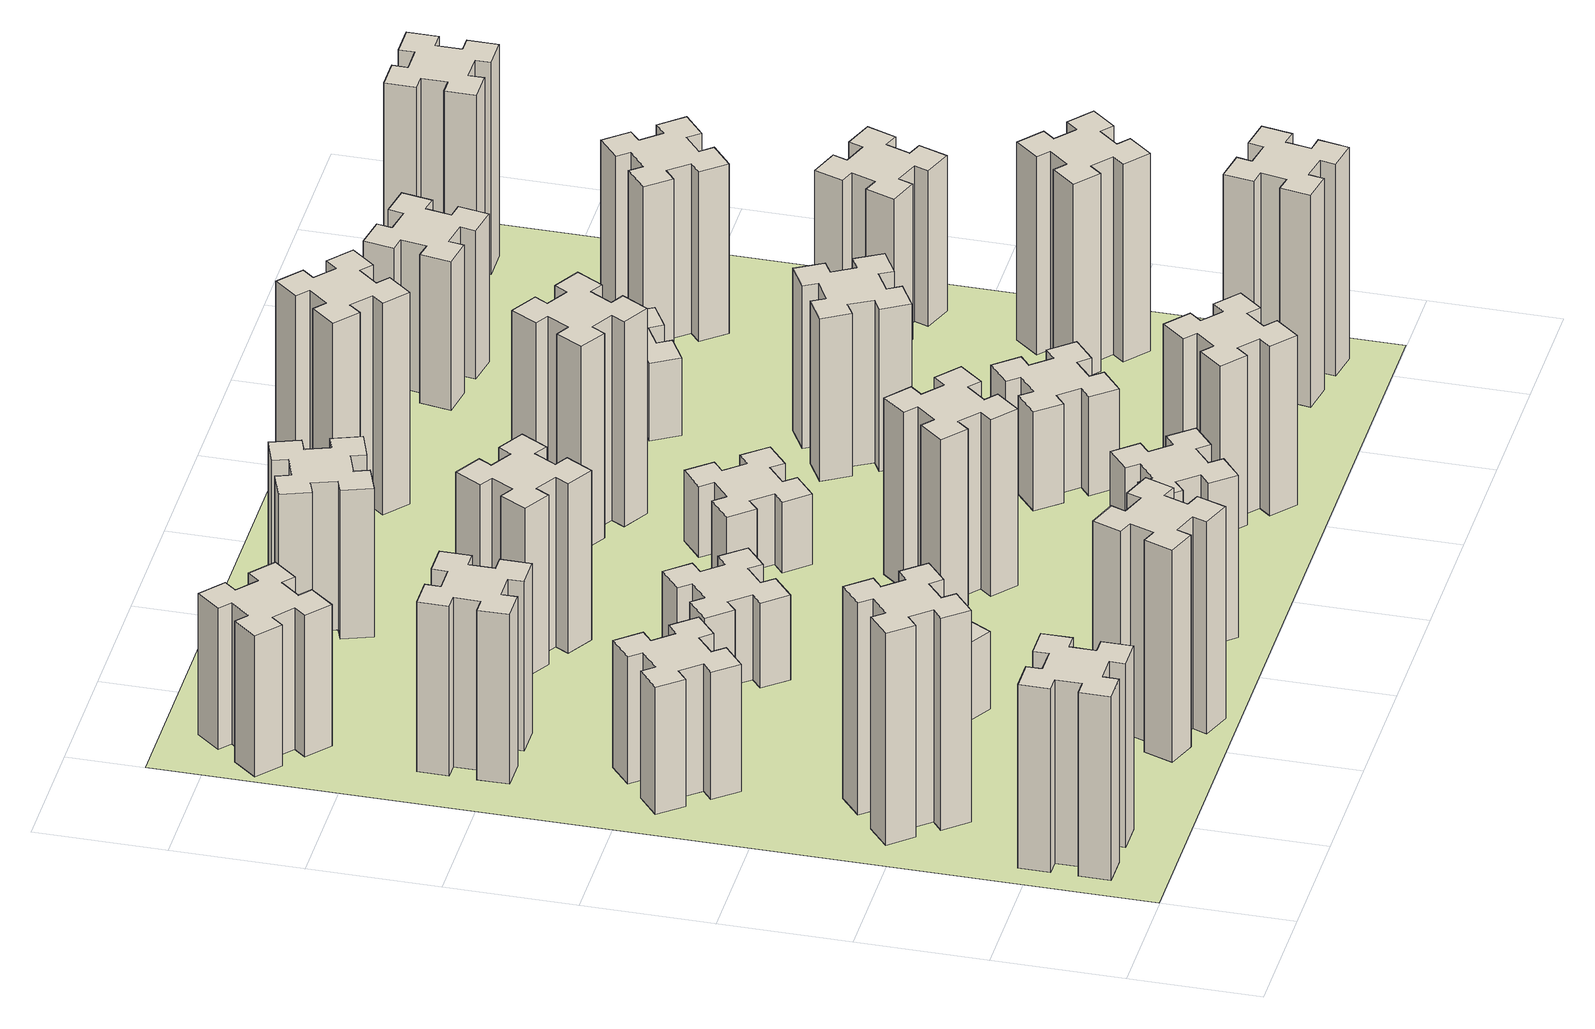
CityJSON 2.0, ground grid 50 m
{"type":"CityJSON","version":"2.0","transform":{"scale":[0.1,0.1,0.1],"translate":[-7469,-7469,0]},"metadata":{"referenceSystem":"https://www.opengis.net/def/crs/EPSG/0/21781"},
"CityObjects":{
"building1":{"type":"Building","attributes":{"class":"1000","function":"1000","usage":"1000","yearOfConstruction":2016,"roofType":"1000","measuredHeight":78,"storeysAboveGround":30,"storeysBelowGround":0},"geometry":[{"type":"Solid","lod":"1","boundaries":[[[[0,1,2,3,4,5,6,7,8,9,10,11,12,13,14,15,16,17,18,19]],[[17,16,20,21]],[[16,15,22,20]],[[15,14,23,22]],[[14,13,24,23]],[[13,12,25,24]],[[12,11,26,25]],[[11,10,27,26]],[[10,9,28,27]],[[9,8,29,28]],[[8,7,30,29]],[[7,6,31,30]],[[6,5,32,31]],[[5,4,33,32]],[[4,3,34,33]],[[3,2,35,34]],[[2,1,36,35]],[[1,0,37,36]],[[0,19,38,37]],[[19,18,39,38]],[[18,17,21,39]],[[24,25,26,27,28,29,30,31,32,33,34,35,36,37,38,39,21,20,22,23]]]]}]},
"building2":{"type":"Building","attributes":{"class":"1000","function":"1000","usage":"1000","yearOfConstruction":2016,"roofType":"1000","measuredHeight":90,"storeysAboveGround":30,"storeysBelowGround":0},"geometry":[{"type":"Solid","lod":"1","boundaries":[[[[40,41,42,43,44,45,46,47,48,49,50,51,52,53,54,55,56,57,58,59]],[[57,56,60,61]],[[56,55,62,60]],[[55,54,63,62]],[[54,53,64,63]],[[53,52,65,64]],[[52,51,66,65]],[[51,50,67,66]],[[50,49,68,67]],[[49,48,69,68]],[[48,47,70,69]],[[47,46,71,70]],[[46,45,72,71]],[[45,44,73,72]],[[44,43,74,73]],[[43,42,75,74]],[[42,41,76,75]],[[41,40,77,76]],[[40,59,78,77]],[[59,58,79,78]],[[58,57,61,79]],[[64,65,66,67,68,69,70,71,72,73,74,75,76,77,78,79,61,60,62,63]]]]}]},
"building3":{"type":"Building","attributes":{"class":"1000","function":"1000","usage":"1000","yearOfConstruction":2016,"roofType":"1000","measuredHeight":54,"storeysAboveGround":30,"storeysBelowGround":0},"geometry":[{"type":"Solid","lod":"1","boundaries":[[[[80,81,82,83,84,85,86,87,88,89,90,91,92,93,94,95,96,97,98,99]],[[97,96,100,101]],[[96,95,102,100]],[[95,94,103,102]],[[94,93,104,103]],[[93,92,105,104]],[[92,91,106,105]],[[91,90,107,106]],[[90,89,108,107]],[[89,88,109,108]],[[88,87,110,109]],[[87,86,111,110]],[[86,85,112,111]],[[85,84,113,112]],[[84,83,114,113]],[[83,82,115,114]],[[82,81,116,115]],[[81,80,117,116]],[[80,99,118,117]],[[99,98,119,118]],[[98,97,101,119]],[[104,105,106,107,108,109,110,111,112,113,114,115,116,117,118,119,101,100,102,103]]]]}]},
"building4":{"type":"Building","attributes":{"class":"1000","function":"1000","usage":"1000","yearOfConstruction":2016,"roofType":"1000","measuredHeight":72,"storeysAboveGround":30,"storeysBelowGround":0},"geometry":[{"type":"Solid","lod":"1","boundaries":[[[[120,121,122,123,124,125,126,127,128,129,130,131,132,133,134,135,136,137,138,139]],[[137,136,140,141]],[[136,135,142,140]],[[135,134,143,142]],[[134,133,144,143]],[[133,132,145,144]],[[132,131,146,145]],[[131,130,147,146]],[[130,129,148,147]],[[129,128,149,148]],[[128,127,150,149]],[[127,126,151,150]],[[126,125,152,151]],[[125,124,153,152]],[[124,123,154,153]],[[123,122,155,154]],[[122,121,156,155]],[[121,120,157,156]],[[120,139,158,157]],[[139,138,159,158]],[[138,137,141,159]],[[144,145,146,147,148,149,150,151,152,153,154,155,156,157,158,159,141,140,142,143]]]]}]},
"building5":{"type":"Building","attributes":{"class":"1000","function":"1000","usage":"1000","yearOfConstruction":2016,"roofType":"1000","measuredHeight":90,"storeysAboveGround":30,"storeysBelowGround":0},"geometry":[{"type":"Solid","lod":"1","boundaries":[[[[160,161,162,163,164,165,166,167,168,169,170,171,172,173,174,175,176,177,178,179]],[[177,176,180,181]],[[176,175,182,180]],[[175,174,183,182]],[[174,173,184,183]],[[173,172,185,184]],[[172,171,186,185]],[[171,170,187,186]],[[170,169,188,187]],[[169,168,189,188]],[[168,167,190,189]],[[167,166,191,190]],[[166,165,192,191]],[[165,164,193,192]],[[164,163,194,193]],[[163,162,195,194]],[[162,161,196,195]],[[161,160,197,196]],[[160,179,198,197]],[[179,178,199,198]],[[178,177,181,199]],[[184,185,186,187,188,189,190,191,192,193,194,195,196,197,198,199,181,180,182,183]]]]}]},
"building6":{"type":"Building","attributes":{"class":"1000","function":"1000","usage":"1000","yearOfConstruction":2016,"roofType":"1000","measuredHeight":60,"storeysAboveGround":30,"storeysBelowGround":0},"geometry":[{"type":"Solid","lod":"1","boundaries":[[[[200,201,202,203,204,205,206,207,208,209,210,211,212,213,214,215,216,217,218,219]],[[217,216,220,221]],[[216,215,222,220]],[[215,214,223,222]],[[214,213,224,223]],[[213,212,225,224]],[[212,211,226,225]],[[211,210,227,226]],[[210,209,228,227]],[[209,208,229,228]],[[208,207,230,229]],[[207,206,231,230]],[[206,205,232,231]],[[205,204,233,232]],[[204,203,234,233]],[[203,202,235,234]],[[202,201,236,235]],[[201,200,237,236]],[[200,219,238,237]],[[219,218,239,238]],[[218,217,221,239]],[[224,225,226,227,228,229,230,231,232,233,234,235,236,237,238,239,221,220,222,223]]]]}]},
"building7":{"type":"Building","attributes":{"class":"1000","function":"1000","usage":"1000","yearOfConstruction":2016,"roofType":"1000","measuredHeight":33,"storeysAboveGround":30,"storeysBelowGround":0},"geometry":[{"type":"Solid","lod":"1","boundaries":[[[[240,241,242,243,244,245,246,247,248,249,250,251,252,253,254,255,256,257,258,259]],[[257,256,260,261]],[[256,255,262,260]],[[255,254,263,262]],[[254,253,264,263]],[[253,252,265,264]],[[252,251,266,265]],[[251,250,267,266]],[[250,249,268,267]],[[249,248,269,268]],[[248,247,270,269]],[[247,246,271,270]],[[246,245,272,271]],[[245,244,273,272]],[[244,243,274,273]],[[243,242,275,274]],[[242,241,276,275]],[[241,240,277,276]],[[240,259,278,277]],[[259,258,279,278]],[[258,257,261,279]],[[264,265,266,267,268,269,270,271,272,273,274,275,276,277,278,279,261,260,262,263]]]]}]},
"building8":{"type":"Building","attributes":{"class":"1000","function":"1000","usage":"1000","yearOfConstruction":2016,"roofType":"1000","measuredHeight":36,"storeysAboveGround":30,"storeysBelowGround":0},"geometry":[{"type":"Solid","lod":"1","boundaries":[[[[280,281,282,283,284,285,286,287,288,289,290,291,292,293,294,295,296,297,298,299]],[[297,296,300,301]],[[296,295,302,300]],[[295,294,303,302]],[[294,293,304,303]],[[293,292,305,304]],[[292,291,306,305]],[[291,290,307,306]],[[290,289,308,307]],[[289,288,309,308]],[[288,287,310,309]],[[287,286,311,310]],[[286,285,312,311]],[[285,284,313,312]],[[284,283,314,313]],[[283,282,315,314]],[[282,281,316,315]],[[281,280,317,316]],[[280,299,318,317]],[[299,298,319,318]],[[298,297,301,319]],[[304,305,306,307,308,309,310,311,312,313,314,315,316,317,318,319,301,300,302,303]]]]}]},
"building9":{"type":"Building","attributes":{"class":"1000","function":"1000","usage":"1000","yearOfConstruction":2016,"roofType":"1000","measuredHeight":69,"storeysAboveGround":30,"storeysBelowGround":0},"geometry":[{"type":"Solid","lod":"1","boundaries":[[[[320,321,322,323,324,325,326,327,328,329,330,331,332,333,334,335,336,337,338,339]],[[337,336,340,341]],[[336,335,342,340]],[[335,334,343,342]],[[334,333,344,343]],[[333,332,345,344]],[[332,331,346,345]],[[331,330,347,346]],[[330,329,348,347]],[[329,328,349,348]],[[328,327,350,349]],[[327,326,351,350]],[[326,325,352,351]],[[325,324,353,352]],[[324,323,354,353]],[[323,322,355,354]],[[322,321,356,355]],[[321,320,357,356]],[[320,339,358,357]],[[339,338,359,358]],[[338,337,341,359]],[[344,345,346,347,348,349,350,351,352,353,354,355,356,357,358,359,341,340,342,343]]]]}]},
"building10":{"type":"Building","attributes":{"class":"1000","function":"1000","usage":"1000","yearOfConstruction":2016,"roofType":"1000","measuredHeight":72,"storeysAboveGround":30,"storeysBelowGround":0},"geometry":[{"type":"Solid","lod":"1","boundaries":[[[[360,361,362,363,364,365,366,367,368,369,370,371,372,373,374,375,376,377,378,379]],[[377,376,380,381]],[[376,375,382,380]],[[375,374,383,382]],[[374,373,384,383]],[[373,372,385,384]],[[372,371,386,385]],[[371,370,387,386]],[[370,369,388,387]],[[369,368,389,388]],[[368,367,390,389]],[[367,366,391,390]],[[366,365,392,391]],[[365,364,393,392]],[[364,363,394,393]],[[363,362,395,394]],[[362,361,396,395]],[[361,360,397,396]],[[360,379,398,397]],[[379,378,399,398]],[[378,377,381,399]],[[384,385,386,387,388,389,390,391,392,393,394,395,396,397,398,399,381,380,382,383]]]]}]},
"building11":{"type":"Building","attributes":{"class":"1000","function":"1000","usage":"1000","yearOfConstruction":2016,"roofType":"1000","measuredHeight":63,"storeysAboveGround":30,"storeysBelowGround":0},"geometry":[{"type":"Solid","lod":"1","boundaries":[[[[400,401,402,403,404,405,406,407,408,409,410,411,412,413,414,415,416,417,418,419]],[[417,416,420,421]],[[416,415,422,420]],[[415,414,423,422]],[[414,413,424,423]],[[413,412,425,424]],[[412,411,426,425]],[[411,410,427,426]],[[410,409,428,427]],[[409,408,429,428]],[[408,407,430,429]],[[407,406,431,430]],[[406,405,432,431]],[[405,404,433,432]],[[404,403,434,433]],[[403,402,435,434]],[[402,401,436,435]],[[401,400,437,436]],[[400,419,438,437]],[[419,418,439,438]],[[418,417,421,439]],[[424,425,426,427,428,429,430,431,432,433,434,435,436,437,438,439,421,420,422,423]]]]}]},
"building12":{"type":"Building","attributes":{"class":"1000","function":"1000","usage":"1000","yearOfConstruction":2016,"roofType":"1000","measuredHeight":75,"storeysAboveGround":30,"storeysBelowGround":0},"geometry":[{"type":"Solid","lod":"1","boundaries":[[[[440,441,442,443,444,445,446,447,448,449,450,451,452,453,454,455,456,457,458,459]],[[457,456,460,461]],[[456,455,462,460]],[[455,454,463,462]],[[454,453,464,463]],[[453,452,465,464]],[[452,451,466,465]],[[451,450,467,466]],[[450,449,468,467]],[[449,448,469,468]],[[448,447,470,469]],[[447,446,471,470]],[[446,445,472,471]],[[445,444,473,472]],[[444,443,474,473]],[[443,442,475,474]],[[442,441,476,475]],[[441,440,477,476]],[[440,459,478,477]],[[459,458,479,478]],[[458,457,461,479]],[[464,465,466,467,468,469,470,471,472,473,474,475,476,477,478,479,461,460,462,463]]]]}]},
"building13":{"type":"Building","attributes":{"class":"1000","function":"1000","usage":"1000","yearOfConstruction":2016,"roofType":"1000","measuredHeight":30,"storeysAboveGround":30,"storeysBelowGround":0},"geometry":[{"type":"Solid","lod":"1","boundaries":[[[[480,481,482,483,484,485,486,487,488,489,490,491,492,493,494,495,496,497,498,499]],[[497,496,500,501]],[[496,495,502,500]],[[495,494,503,502]],[[494,493,504,503]],[[493,492,505,504]],[[492,491,506,505]],[[491,490,507,506]],[[490,489,508,507]],[[489,488,509,508]],[[488,487,510,509]],[[487,486,511,510]],[[486,485,512,511]],[[485,484,513,512]],[[484,483,514,513]],[[483,482,515,514]],[[482,481,516,515]],[[481,480,517,516]],[[480,499,518,517]],[[499,498,519,518]],[[498,497,501,519]],[[504,505,506,507,508,509,510,511,512,513,514,515,516,517,518,519,501,500,502,503]]]]}]},
"building14":{"type":"Building","attributes":{"class":"1000","function":"1000","usage":"1000","yearOfConstruction":2016,"roofType":"1000","measuredHeight":72,"storeysAboveGround":30,"storeysBelowGround":0},"geometry":[{"type":"Solid","lod":"1","boundaries":[[[[520,521,522,523,524,525,526,527,528,529,530,531,532,533,534,535,536,537,538,539]],[[537,536,540,541]],[[536,535,542,540]],[[535,534,543,542]],[[534,533,544,543]],[[533,532,545,544]],[[532,531,546,545]],[[531,530,547,546]],[[530,529,548,547]],[[529,528,549,548]],[[528,527,550,549]],[[527,526,551,550]],[[526,525,552,551]],[[525,524,553,552]],[[524,523,554,553]],[[523,522,555,554]],[[522,521,556,555]],[[521,520,557,556]],[[520,539,558,557]],[[539,538,559,558]],[[538,537,541,559]],[[544,545,546,547,548,549,550,551,552,553,554,555,556,557,558,559,541,540,542,543]]]]}]},
"building15":{"type":"Building","attributes":{"class":"1000","function":"1000","usage":"1000","yearOfConstruction":2016,"roofType":"1000","measuredHeight":87,"storeysAboveGround":30,"storeysBelowGround":0},"geometry":[{"type":"Solid","lod":"1","boundaries":[[[[560,561,562,563,564,565,566,567,568,569,570,571,572,573,574,575,576,577,578,579]],[[577,576,580,581]],[[576,575,582,580]],[[575,574,583,582]],[[574,573,584,583]],[[573,572,585,584]],[[572,571,586,585]],[[571,570,587,586]],[[570,569,588,587]],[[569,568,589,588]],[[568,567,590,589]],[[567,566,591,590]],[[566,565,592,591]],[[565,564,593,592]],[[564,563,594,593]],[[563,562,595,594]],[[562,561,596,595]],[[561,560,597,596]],[[560,579,598,597]],[[579,578,599,598]],[[578,577,581,599]],[[584,585,586,587,588,589,590,591,592,593,594,595,596,597,598,599,581,580,582,583]]]]}]},
"building16":{"type":"Building","attributes":{"class":"1000","function":"1000","usage":"1000","yearOfConstruction":2016,"roofType":"1000","measuredHeight":90,"storeysAboveGround":30,"storeysBelowGround":0},"geometry":[{"type":"Solid","lod":"1","boundaries":[[[[600,601,602,603,604,605,606,607,608,609,610,611,612,613,614,615,616,617,618,619]],[[617,616,620,621]],[[616,615,622,620]],[[615,614,623,622]],[[614,613,624,623]],[[613,612,625,624]],[[612,611,626,625]],[[611,610,627,626]],[[610,609,628,627]],[[609,608,629,628]],[[608,607,630,629]],[[607,606,631,630]],[[606,605,632,631]],[[605,604,633,632]],[[604,603,634,633]],[[603,602,635,634]],[[602,601,636,635]],[[601,600,637,636]],[[600,619,638,637]],[[619,618,639,638]],[[618,617,621,639]],[[624,625,626,627,628,629,630,631,632,633,634,635,636,637,638,639,621,620,622,623]]]]}]},
"building17":{"type":"Building","attributes":{"class":"1000","function":"1000","usage":"1000","yearOfConstruction":2016,"roofType":"1000","measuredHeight":42,"storeysAboveGround":30,"storeysBelowGround":0},"geometry":[{"type":"Solid","lod":"1","boundaries":[[[[640,641,642,643,644,645,646,647,648,649,650,651,652,653,654,655,656,657,658,659]],[[657,656,660,661]],[[656,655,662,660]],[[655,654,663,662]],[[654,653,664,663]],[[653,652,665,664]],[[652,651,666,665]],[[651,650,667,666]],[[650,649,668,667]],[[649,648,669,668]],[[648,647,670,669]],[[647,646,671,670]],[[646,645,672,671]],[[645,644,673,672]],[[644,643,674,673]],[[643,642,675,674]],[[642,641,676,675]],[[641,640,677,676]],[[640,659,678,677]],[[659,658,679,678]],[[658,657,661,679]],[[664,665,666,667,668,669,670,671,672,673,674,675,676,677,678,679,661,660,662,663]]]]}]},
"building18":{"type":"Building","attributes":{"class":"1000","function":"1000","usage":"1000","yearOfConstruction":2016,"roofType":"1000","measuredHeight":69,"storeysAboveGround":30,"storeysBelowGround":0},"geometry":[{"type":"Solid","lod":"1","boundaries":[[[[680,681,682,683,684,685,686,687,688,689,690,691,692,693,694,695,696,697,698,699]],[[697,696,700,701]],[[696,695,702,700]],[[695,694,703,702]],[[694,693,704,703]],[[693,692,705,704]],[[692,691,706,705]],[[691,690,707,706]],[[690,689,708,707]],[[689,688,709,708]],[[688,687,710,709]],[[687,686,711,710]],[[686,685,712,711]],[[685,684,713,712]],[[684,683,714,713]],[[683,682,715,714]],[[682,681,716,715]],[[681,680,717,716]],[[680,699,718,717]],[[699,698,719,718]],[[698,697,701,719]],[[704,705,706,707,708,709,710,711,712,713,714,715,716,717,718,719,701,700,702,703]]]]}]},
"building19":{"type":"Building","attributes":{"class":"1000","function":"1000","usage":"1000","yearOfConstruction":2016,"roofType":"1000","measuredHeight":33,"storeysAboveGround":30,"storeysBelowGround":0},"geometry":[{"type":"Solid","lod":"1","boundaries":[[[[720,721,722,723,724,725,726,727,728,729,730,731,732,733,734,735,736,737,738,739]],[[737,736,740,741]],[[736,735,742,740]],[[735,734,743,742]],[[734,733,744,743]],[[733,732,745,744]],[[732,731,746,745]],[[731,730,747,746]],[[730,729,748,747]],[[729,728,749,748]],[[728,727,750,749]],[[727,726,751,750]],[[726,725,752,751]],[[725,724,753,752]],[[724,723,754,753]],[[723,722,755,754]],[[722,721,756,755]],[[721,720,757,756]],[[720,739,758,757]],[[739,738,759,758]],[[738,737,741,759]],[[744,745,746,747,748,749,750,751,752,753,754,755,756,757,758,759,741,740,742,743]]]]}]},
"building20":{"type":"Building","attributes":{"class":"1000","function":"1000","usage":"1000","yearOfConstruction":2016,"roofType":"1000","measuredHeight":90,"storeysAboveGround":30,"storeysBelowGround":0},"geometry":[{"type":"Solid","lod":"1","boundaries":[[[[760,761,762,763,764,765,766,767,768,769,770,771,772,773,774,775,776,777,778,779]],[[777,776,780,781]],[[776,775,782,780]],[[775,774,783,782]],[[774,773,784,783]],[[773,772,785,784]],[[772,771,786,785]],[[771,770,787,786]],[[770,769,788,787]],[[769,768,789,788]],[[768,767,790,789]],[[767,766,791,790]],[[766,765,792,791]],[[765,764,793,792]],[[764,763,794,793]],[[763,762,795,794]],[[762,761,796,795]],[[761,760,797,796]],[[760,779,798,797]],[[779,778,799,798]],[[778,777,781,799]],[[784,785,786,787,788,789,790,791,792,793,794,795,796,797,798,799,781,780,782,783]]]]}]},
"building21":{"type":"Building","attributes":{"class":"1000","function":"1000","usage":"1000","yearOfConstruction":2016,"roofType":"1000","measuredHeight":63,"storeysAboveGround":30,"storeysBelowGround":0},"geometry":[{"type":"Solid","lod":"1","boundaries":[[[[800,801,802,803,804,805,806,807,808,809,810,811,812,813,814,815,816,817,818,819]],[[817,816,820,821]],[[816,815,822,820]],[[815,814,823,822]],[[814,813,824,823]],[[813,812,825,824]],[[812,811,826,825]],[[811,810,827,826]],[[810,809,828,827]],[[809,808,829,828]],[[808,807,830,829]],[[807,806,831,830]],[[806,805,832,831]],[[805,804,833,832]],[[804,803,834,833]],[[803,802,835,834]],[[802,801,836,835]],[[801,800,837,836]],[[800,819,838,837]],[[819,818,839,838]],[[818,817,821,839]],[[824,825,826,827,828,829,830,831,832,833,834,835,836,837,838,839,821,820,822,823]]]]}]},
"building22":{"type":"Building","attributes":{"class":"1000","function":"1000","usage":"1000","yearOfConstruction":2016,"roofType":"1000","measuredHeight":84,"storeysAboveGround":30,"storeysBelowGround":0},"geometry":[{"type":"Solid","lod":"1","boundaries":[[[[840,841,842,843,844,845,846,847,848,849,850,851,852,853,854,855,856,857,858,859]],[[857,856,860,861]],[[856,855,862,860]],[[855,854,863,862]],[[854,853,864,863]],[[853,852,865,864]],[[852,851,866,865]],[[851,850,867,866]],[[850,849,868,867]],[[849,848,869,868]],[[848,847,870,869]],[[847,846,871,870]],[[846,845,872,871]],[[845,844,873,872]],[[844,843,874,873]],[[843,842,875,874]],[[842,841,876,875]],[[841,840,877,876]],[[840,859,878,877]],[[859,858,879,878]],[[858,857,861,879]],[[864,865,866,867,868,869,870,871,872,873,874,875,876,877,878,879,861,860,862,863]]]]}]},
"building23":{"type":"Building","attributes":{"class":"1000","function":"1000","usage":"1000","yearOfConstruction":2016,"roofType":"1000","measuredHeight":66,"storeysAboveGround":30,"storeysBelowGround":0},"geometry":[{"type":"Solid","lod":"1","boundaries":[[[[880,881,882,883,884,885,886,887,888,889,890,891,892,893,894,895,896,897,898,899]],[[897,896,900,901]],[[896,895,902,900]],[[895,894,903,902]],[[894,893,904,903]],[[893,892,905,904]],[[892,891,906,905]],[[891,890,907,906]],[[890,889,908,907]],[[889,888,909,908]],[[888,887,910,909]],[[887,886,911,910]],[[886,885,912,911]],[[885,884,913,912]],[[884,883,914,913]],[[883,882,915,914]],[[882,881,916,915]],[[881,880,917,916]],[[880,899,918,917]],[[899,898,919,918]],[[898,897,901,919]],[[904,905,906,907,908,909,910,911,912,913,914,915,916,917,918,919,901,900,902,903]]]]}]},
"building24":{"type":"Building","attributes":{"class":"1000","function":"1000","usage":"1000","yearOfConstruction":2016,"roofType":"1000","measuredHeight":72,"storeysAboveGround":30,"storeysBelowGround":0},"geometry":[{"type":"Solid","lod":"1","boundaries":[[[[920,921,922,923,924,925,926,927,928,929,930,931,932,933,934,935,936,937,938,939]],[[937,936,940,941]],[[936,935,942,940]],[[935,934,943,942]],[[934,933,944,943]],[[933,932,945,944]],[[932,931,946,945]],[[931,930,947,946]],[[930,929,948,947]],[[929,928,949,948]],[[928,927,950,949]],[[927,926,951,950]],[[926,925,952,951]],[[925,924,953,952]],[[924,923,954,953]],[[923,922,955,954]],[[922,921,956,955]],[[921,920,957,956]],[[920,939,958,957]],[[939,938,959,958]],[[938,937,941,959]],[[944,945,946,947,948,949,950,951,952,953,954,955,956,957,958,959,941,940,942,943]]]]}]},
"building25":{"type":"Building","attributes":{"class":"1000","function":"1000","usage":"1000","yearOfConstruction":2016,"roofType":"1000","measuredHeight":90,"storeysAboveGround":30,"storeysBelowGround":0},"geometry":[{"type":"Solid","lod":"1","boundaries":[[[[960,961,962,963,964,965,966,967,968,969,970,971,972,973,974,975,976,977,978,979]],[[977,976,980,981]],[[976,975,982,980]],[[975,974,983,982]],[[974,973,984,983]],[[973,972,985,984]],[[972,971,986,985]],[[971,970,987,986]],[[970,969,988,987]],[[969,968,989,988]],[[968,967,990,989]],[[967,966,991,990]],[[966,965,992,991]],[[965,964,993,992]],[[964,963,994,993]],[[963,962,995,994]],[[962,961,996,995]],[[961,960,997,996]],[[960,979,998,997]],[[979,978,999,998]],[[978,977,981,999]],[[984,985,986,987,988,989,990,991,992,993,994,995,996,997,998,999,981,980,982,983]]]]}]},
"landuse1":{"type":"LandUse","attributes":{"name":"plot1","function":"1010"},"geometry":[{"type":"MultiSurface","lod":"1","boundaries":[[[1000,1001,1002,1003]]]}]}
},
"vertices":[
[165,425,0],[165,325,0],[105,325,0],[105,205,0],[225,205,0],[225,265,0],[325,265,0],[325,205,0],[445,205,0],[445,325,0],[385,325,0],[385,425,0],[445,425,0],[445,545,0],[325,545,0],[325,485,0],[225,485,0],[225,545,0],[105,545,0],[105,425,0],[225,485,780],[225,545,780],[325,485,780],[325,545,780],[445,545,780],[445,425,780],[385,425,780],[385,325,780],[445,325,780],[445,205,780],[325,205,780],[325,265,780],[225,265,780],[225,205,780],[105,205,780],[105,325,780],[165,325,780],[165,425,780],[105,425,780],[105,545,780],
[492,1048,0],[427,1124,0],[473,1163,0],[396,1255,0],[304,1178,0],[343,1132,0],[266,1067,0],[228,1113,0],[136,1036,0],[213,944,0],[259,983,0],[323,906,0],[277,868,0],[354,776,0],[446,853,0],[408,899,0],[484,963,0],[523,917,0],[615,994,0],[538,1086,0],[484,963,900],[523,917,900],[408,899,900],[446,853,900],[354,776,900],[277,868,900],[323,906,900],[259,983,900],[213,944,900],[136,1036,900],[228,1113,900],[266,1067,900],[343,1132,900],[304,1178,900],[396,1255,900],[473,1163,900],[427,1124,900],[492,1048,900],[538,1086,900],[615,994,900],
[492,1888,0],[427,1964,0],[473,2003,0],[396,2095,0],[304,2018,0],[343,1972,0],[266,1907,0],[228,1953,0],[136,1876,0],[213,1784,0],[259,1823,0],[323,1746,0],[277,1708,0],[354,1616,0],[446,1693,0],[408,1739,0],[484,1803,0],[523,1757,0],[615,1834,0],[538,1926,0],[484,1803,540],[523,1757,540],[408,1739,540],[446,1693,540],[354,1616,540],[277,1708,540],[323,1746,540],[259,1823,540],[213,1784,540],[136,1876,540],[228,1953,540],[266,1907,540],[343,1972,540],[304,2018,540],[396,2095,540],[473,2003,540],[427,1964,540],[492,1888,540],[538,1926,540],[615,1834,540],
[485,2545,0],[485,2645,0],[545,2645,0],[545,2765,0],[425,2765,0],[425,2705,0],[325,2705,0],[325,2765,0],[205,2765,0],[205,2645,0],[265,2645,0],[265,2545,0],[205,2545,0],[205,2425,0],[325,2425,0],[325,2485,0],[425,2485,0],[425,2425,0],[545,2425,0],[545,2545,0],[425,2485,720],[425,2425,720],[325,2485,720],[325,2425,720],[205,2425,720],[205,2545,720],[265,2545,720],[265,2645,720],[205,2645,720],[205,2765,720],[325,2765,720],[325,2705,720],[425,2705,720],[425,2765,720],[545,2765,720],[545,2645,720],[485,2645,720],[485,2545,720],[545,2545,720],[545,2425,720],
[1029,360,0],[995,266,0],[939,287,0],[897,174,0],[1010,133,0],[1031,189,0],[1125,155,0],[1104,99,0],[1217,57,0],[1258,170,0],[1202,191,0],[1236,285,0],[1292,264,0],[1333,377,0],[1220,418,0],[1200,362,0],[1106,396,0],[1127,452,0],[1014,493,0],[973,380,0],[1106,396,900],[1127,452,900],[1200,362,900],[1220,418,900],[1333,377,900],[1292,264,900],[1236,285,900],[1202,191,900],[1258,170,900],[1217,57,900],[1104,99,900],[1125,155,900],[1031,189,900],[1010,133,900],[897,174,900],[939,287,900],[995,266,900],[1029,360,900],[973,380,900],[1014,493,900],
[384,3387,0],[308,3452,0],[346,3498,0],[254,3575,0],[177,3483,0],[223,3444,0],[159,3368,0],[113,3406,0],[36,3314,0],[128,3237,0],[166,3283,0],[243,3219,0],[204,3173,0],[296,3096,0],[373,3188,0],[327,3226,0],[392,3303,0],[438,3264,0],[515,3356,0],[423,3433,0],[392,3303,600],[438,3264,600],[327,3226,600],[373,3188,600],[296,3096,600],[204,3173,600],[243,3219,600],[166,3283,600],[128,3237,600],[36,3314,600],[113,3406,600],[159,3368,600],[223,3444,600],[177,3483,600],[254,3575,600],[346,3498,600],[308,3452,600],[384,3387,600],[423,3433,600],[515,3356,600],
[1086,1017,0],[1136,1104,0],[1188,1074,0],[1248,1178,0],[1144,1238,0],[1114,1186,0],[1027,1236,0],[1057,1288,0],[953,1348,0],[893,1244,0],[945,1214,0],[895,1127,0],[843,1157,0],[783,1053,0],[887,993,0],[917,1045,0],[1004,995,0],[974,943,0],[1078,883,0],[1138,987,0],[1004,995,330],[974,943,330],[917,1045,330],[887,993,330],[783,1053,330],[843,1157,330],[895,1127,330],[945,1214,330],[893,1244,330],[953,1348,330],[1057,1288,330],[1027,1236,330],[1114,1186,330],[1144,1238,330],[1248,1178,330],[1188,1074,330],[1136,1104,330],[1086,1017,330],[1138,987,330],[1078,883,330],
[1083,1972,0],[1006,1907,0],[968,1953,0],[876,1876,0],[953,1784,0],[999,1823,0],[1063,1746,0],[1017,1708,0],[1094,1616,0],[1186,1693,0],[1148,1739,0],[1224,1803,0],[1263,1757,0],[1355,1834,0],[1278,1926,0],[1232,1888,0],[1167,1964,0],[1213,2003,0],[1136,2095,0],[1044,2018,0],[1167,1964,360],[1213,2003,360],[1232,1888,360],[1278,1926,360],[1355,1834,360],[1263,1757,360],[1224,1803,360],[1148,1739,360],[1186,1693,360],[1094,1616,360],[1017,1708,360],[1063,1746,360],[999,1823,360],[953,1784,360],[876,1876,360],[968,1953,360],[1006,1907,360],[1083,1972,360],[1044,2018,360],[1136,2095,360],
[1639,343,0],[1703,266,0],[1657,228,0],[1734,136,0],[1826,213,0],[1788,259,0],[1864,323,0],[1903,277,0],[1995,354,0],[1918,446,0],[1872,408,0],[1807,484,0],[1853,523,0],[1776,615,0],[1684,538,0],[1723,492,0],[1646,427,0],[1608,473,0],[1516,396,0],[1593,304,0],[1646,427,690],[1608,473,690],[1723,492,690],[1684,538,690],[1776,615,690],[1853,523,690],[1807,484,690],[1872,408,690],[1918,446,690],[1995,354,690],[1903,277,690],[1864,323,690],[1788,259,690],[1826,213,690],[1734,136,690],[1657,228,690],[1703,266,690],[1639,343,690],[1593,304,690],[1516,396,690],
[1214,2666,0],[1127,2716,0],[1157,2768,0],[1053,2828,0],[993,2724,0],[1045,2694,0],[995,2607,0],[943,2637,0],[883,2533,0],[987,2473,0],[1017,2525,0],[1104,2475,0],[1074,2423,0],[1178,2363,0],[1238,2467,0],[1186,2497,0],[1236,2584,0],[1288,2554,0],[1348,2658,0],[1244,2718,0],[1236,2584,720],[1288,2554,720],[1186,2497,720],[1238,2467,720],[1178,2363,720],[1074,2423,720],[1104,2475,720],[1017,2525,720],[987,2473,720],[883,2533,720],[943,2637,720],[995,2607,720],[1045,2694,720],[993,2724,720],[1053,2828,720],[1157,2768,720],[1127,2716,720],[1214,2666,720],[1244,2718,720],[1348,2658,720],
[1125,3456,0],[1031,3422,0],[1010,3478,0],[897,3437,0],[939,3324,0],[995,3345,0],[1029,3251,0],[973,3230,0],[1014,3117,0],[1127,3159,0],[1106,3215,0],[1200,3249,0],[1220,3193,0],[1333,3234,0],[1292,3347,0],[1236,3326,0],[1202,3420,0],[1258,3440,0],[1217,3553,0],[1104,3512,0],[1202,3420,630],[1258,3440,630],[1236,3326,630],[1292,3347,630],[1333,3234,630],[1220,3193,630],[1200,3249,630],[1106,3215,630],[1127,3159,630],[1014,3117,630],[973,3230,630],[1029,3251,630],[995,3345,630],[939,3324,630],[897,3437,630],[1010,3478,630],[1031,3422,630],[1125,3456,630],[1104,3512,630],[1217,3553,630],
[1803,1324,0],[1739,1248,0],[1693,1286,0],[1616,1194,0],[1708,1117,0],[1746,1163,0],[1823,1099,0],[1784,1053,0],[1876,976,0],[1953,1068,0],[1907,1106,0],[1972,1183,0],[2018,1144,0],[2095,1236,0],[2003,1313,0],[1964,1267,0],[1888,1332,0],[1926,1378,0],[1834,1455,0],[1757,1363,0],[1888,1332,750],[1926,1378,750],[1964,1267,750],[2003,1313,750],[2095,1236,750],[2018,1144,750],[1972,1183,750],[1907,1106,750],[1953,1068,750],[1876,976,750],[1784,1053,750],[1823,1099,750],[1746,1163,750],[1708,1117,750],[1616,1194,750],[1693,1286,750],[1739,1248,750],[1803,1324,750],[1757,1363,750],[1834,1455,750],
[1972,1988,0],[1907,2064,0],[1953,2103,0],[1876,2195,0],[1784,2118,0],[1823,2072,0],[1746,2007,0],[1708,2053,0],[1616,1976,0],[1693,1884,0],[1739,1923,0],[1803,1846,0],[1757,1808,0],[1834,1716,0],[1926,1793,0],[1888,1839,0],[1964,1903,0],[2003,1857,0],[2095,1934,0],[2018,2026,0],[1964,1903,300],[2003,1857,300],[1888,1839,300],[1926,1793,300],[1834,1716,300],[1757,1808,300],[1803,1846,300],[1739,1923,300],[1693,1884,300],[1616,1976,300],[1708,2053,300],[1746,2007,300],[1823,2072,300],[1784,2118,300],[1876,2195,300],[1953,2103,300],[1907,2064,300],[1972,1988,300],[2018,2026,300],[2095,1934,300],
[2543,484,0],[2479,408,0],[2433,446,0],[2356,354,0],[2448,277,0],[2486,323,0],[2563,259,0],[2524,213,0],[2616,136,0],[2693,228,0],[2647,266,0],[2712,343,0],[2758,304,0],[2835,396,0],[2743,473,0],[2704,427,0],[2628,492,0],[2666,538,0],[2574,615,0],[2497,523,0],[2628,492,720],[2666,538,720],[2704,427,720],[2743,473,720],[2835,396,720],[2758,304,720],[2712,343,720],[2647,266,720],[2693,228,720],[2616,136,720],[2524,213,720],[2563,259,720],[2486,323,720],[2448,277,720],[2356,354,720],[2433,446,720],[2479,408,720],[2543,484,720],[2497,523,720],[2574,615,720],
[2026,2497,0],[2076,2584,0],[2128,2554,0],[2188,2658,0],[2084,2718,0],[2054,2666,0],[1967,2716,0],[1997,2768,0],[1893,2828,0],[1833,2724,0],[1885,2694,0],[1835,2607,0],[1783,2637,0],[1723,2533,0],[1827,2473,0],[1857,2525,0],[1944,2475,0],[1914,2423,0],[2018,2363,0],[2078,2467,0],[1944,2475,870],[1914,2423,870],[1857,2525,870],[1827,2473,870],[1723,2533,870],[1783,2637,870],[1835,2607,870],[1885,2694,870],[1833,2724,870],[1893,2828,870],[1997,2768,870],[1967,2716,870],[2054,2666,870],[2084,2718,870],[2188,2658,870],[2128,2554,870],[2076,2584,870],[2026,2497,870],[2078,2467,870],[2018,2363,870],
[1746,3383,0],[1823,3319,0],[1784,3273,0],[1876,3196,0],[1953,3288,0],[1907,3326,0],[1972,3403,0],[2018,3364,0],[2095,3456,0],[2003,3533,0],[1964,3487,0],[1888,3552,0],[1926,3598,0],[1834,3675,0],[1757,3583,0],[1803,3544,0],[1739,3468,0],[1693,3506,0],[1616,3414,0],[1708,3337,0],[1739,3468,900],[1693,3506,900],[1803,3544,900],[1757,3583,900],[1834,3675,900],[1926,3598,900],[1888,3552,900],[1964,3487,900],[2003,3533,900],[2095,3456,900],[2018,3364,900],[1972,3403,900],[1907,3326,900],[1953,3288,900],[1876,3196,900],[1784,3273,900],[1823,3319,900],[1746,3383,900],[1708,3337,900],[1616,3414,900],
[2563,1132,0],[2486,1067,0],[2448,1113,0],[2356,1036,0],[2433,944,0],[2479,983,0],[2543,906,0],[2497,868,0],[2574,776,0],[2666,853,0],[2628,899,0],[2704,963,0],[2743,917,0],[2835,994,0],[2758,1086,0],[2712,1048,0],[2647,1124,0],[2693,1163,0],[2616,1255,0],[2524,1178,0],[2647,1124,420],[2693,1163,420],[2712,1048,420],[2758,1086,420],[2835,994,420],[2743,917,420],[2704,963,420],[2628,899,420],[2666,853,420],[2574,776,420],[2497,868,420],[2543,906,420],[2479,983,420],[2433,944,420],[2356,1036,420],[2448,1113,420],[2486,1067,420],[2563,1132,420],[2524,1178,420],[2616,1255,420],
[2475,1744,0],[2525,1657,0],[2473,1627,0],[2533,1523,0],[2637,1583,0],[2607,1635,0],[2694,1685,0],[2724,1633,0],[2828,1693,0],[2768,1797,0],[2716,1767,0],[2666,1854,0],[2718,1884,0],[2658,1988,0],[2554,1928,0],[2584,1876,0],[2497,1826,0],[2467,1878,0],[2363,1818,0],[2423,1714,0],[2497,1826,690],[2467,1878,690],[2584,1876,690],[2554,1928,690],[2658,1988,690],[2718,1884,690],[2666,1854,690],[2716,1767,690],[2768,1797,690],[2828,1693,690],[2724,1633,690],[2694,1685,690],[2607,1635,690],[2637,1583,690],[2533,1523,690],[2473,1627,690],[2525,1657,690],[2475,1744,690],[2423,1714,690],[2363,1818,690],
[2475,2584,0],[2525,2497,0],[2473,2467,0],[2533,2363,0],[2637,2423,0],[2607,2475,0],[2694,2525,0],[2724,2473,0],[2828,2533,0],[2768,2637,0],[2716,2607,0],[2666,2694,0],[2718,2724,0],[2658,2828,0],[2554,2768,0],[2584,2716,0],[2497,2666,0],[2467,2718,0],[2363,2658,0],[2423,2554,0],[2497,2666,330],[2467,2718,330],[2584,2716,330],[2554,2768,330],[2658,2828,330],[2718,2724,330],[2666,2694,330],[2716,2607,330],[2768,2637,330],[2828,2533,330],[2724,2473,330],[2694,2525,330],[2607,2475,330],[2637,2423,330],[2533,2363,330],[2473,2467,330],[2525,2497,330],[2475,2584,330],[2423,2554,330],[2363,2658,330],
[3504,475,0],[3405,492,0],[3416,551,0],[3297,572,0],[3277,454,0],[3336,444,0],[3318,345,0],[3259,356,0],[3238,237,0],[3357,217,0],[3367,276,0],[3465,258,0],[3455,199,0],[3573,178,0],[3594,297,0],[3535,307,0],[3552,405,0],[3611,395,0],[3632,513,0],[3514,534,0],[3552,405,900],[3611,395,900],[3535,307,900],[3594,297,900],[3573,178,900],[3455,199,900],[3465,258,900],[3367,276,900],[3357,217,900],[3238,237,900],[3259,356,900],[3318,345,900],[3336,444,900],[3277,454,900],[3297,572,900],[3416,551,900],[3405,492,900],[3504,475,900],[3514,534,900],[3632,513,900],
[2596,3404,0],[2578,3305,0],[2519,3316,0],[2498,3197,0],[2617,3177,0],[2627,3236,0],[2725,3218,0],[2715,3159,0],[2833,3138,0],[2854,3257,0],[2795,3267,0],[2812,3365,0],[2871,3355,0],[2892,3473,0],[2774,3494,0],[2764,3435,0],[2665,3452,0],[2676,3511,0],[2557,3532,0],[2537,3414,0],[2665,3452,630],[2676,3511,630],[2764,3435,630],[2774,3494,630],[2892,3473,630],[2871,3355,630],[2812,3365,630],[2795,3267,630],[2854,3257,630],[2833,3138,630],[2715,3159,630],[2725,3218,630],[2627,3236,630],[2617,3177,630],[2498,3197,630],[2519,3316,630],[2578,3305,630],[2596,3404,630],[2537,3414,630],[2557,3532,630],
[3487,1006,0],[3552,1083,0],[3598,1044,0],[3675,1136,0],[3583,1213,0],[3544,1167,0],[3468,1232,0],[3506,1278,0],[3414,1355,0],[3337,1263,0],[3383,1224,0],[3319,1148,0],[3273,1186,0],[3196,1094,0],[3288,1017,0],[3326,1063,0],[3403,999,0],[3364,953,0],[3456,876,0],[3533,968,0],[3403,999,840],[3364,953,840],[3326,1063,840],[3288,1017,840],[3196,1094,840],[3273,1186,840],[3319,1148,840],[3383,1224,840],[3337,1263,840],[3414,1355,840],[3506,1278,840],[3468,1232,840],[3544,1167,840],[3583,1213,840],[3675,1136,840],[3598,1044,840],[3552,1083,840],[3487,1006,840],[3533,968,840],[3456,876,840],
[3520,1942,0],[3426,1976,0],[3447,2032,0],[3334,2073,0],[3293,1960,0],[3349,1940,0],[3315,1846,0],[3259,1867,0],[3217,1754,0],[3330,1713,0],[3351,1769,0],[3445,1735,0],[3424,1679,0],[3537,1637,0],[3578,1750,0],[3522,1771,0],[3556,1865,0],[3612,1844,0],[3653,1957,0],[3540,1998,0],[3556,1865,660],[3612,1844,660],[3522,1771,660],[3578,1750,660],[3537,1637,660],[3424,1679,660],[3445,1735,660],[3351,1769,660],[3330,1713,660],[3217,1754,660],[3259,1867,660],[3315,1846,660],[3349,1940,660],[3293,1960,660],[3334,2073,660],[3447,2032,660],[3426,1976,660],[3520,1942,660],[3540,1998,660],[3653,1957,660],
[3119,2563,0],[3183,2486,0],[3137,2448,0],[3214,2356,0],[3306,2433,0],[3268,2479,0],[3344,2543,0],[3383,2497,0],[3475,2574,0],[3398,2666,0],[3352,2628,0],[3287,2704,0],[3333,2743,0],[3256,2835,0],[3164,2758,0],[3203,2712,0],[3126,2647,0],[3088,2693,0],[2996,2616,0],[3073,2524,0],[3126,2647,720],[3088,2693,720],[3203,2712,720],[3164,2758,720],[3256,2835,720],[3333,2743,720],[3287,2704,720],[3352,2628,720],[3398,2666,720],[3475,2574,720],[3383,2497,720],[3344,2543,720],[3268,2479,720],[3306,2433,720],[3214,2356,720],[3137,2448,720],[3183,2486,720],[3119,2563,720],[3073,2524,720],[2996,2616,720],
[3285,3325,0],[3385,3325,0],[3385,3265,0],[3505,3265,0],[3505,3385,0],[3445,3385,0],[3445,3485,0],[3505,3485,0],[3505,3605,0],[3385,3605,0],[3385,3545,0],[3285,3545,0],[3285,3605,0],[3165,3605,0],[3165,3485,0],[3225,3485,0],[3225,3385,0],[3165,3385,0],[3165,3265,0],[3285,3265,0],[3225,3385,900],[3165,3385,900],[3225,3485,900],[3165,3485,900],[3165,3605,900],[3285,3605,900],[3285,3545,900],[3385,3545,900],[3385,3605,900],[3505,3605,900],[3505,3485,900],[3445,3485,900],[3445,3385,900],[3505,3385,900],[3505,3265,900],[3385,3265,900],[3385,3325,900],[3285,3325,900],[3285,3265,900],[3165,3265,900],
[5,3705,0],[3705,3705,0],[3705,5,0],[5,5,0]
]}
